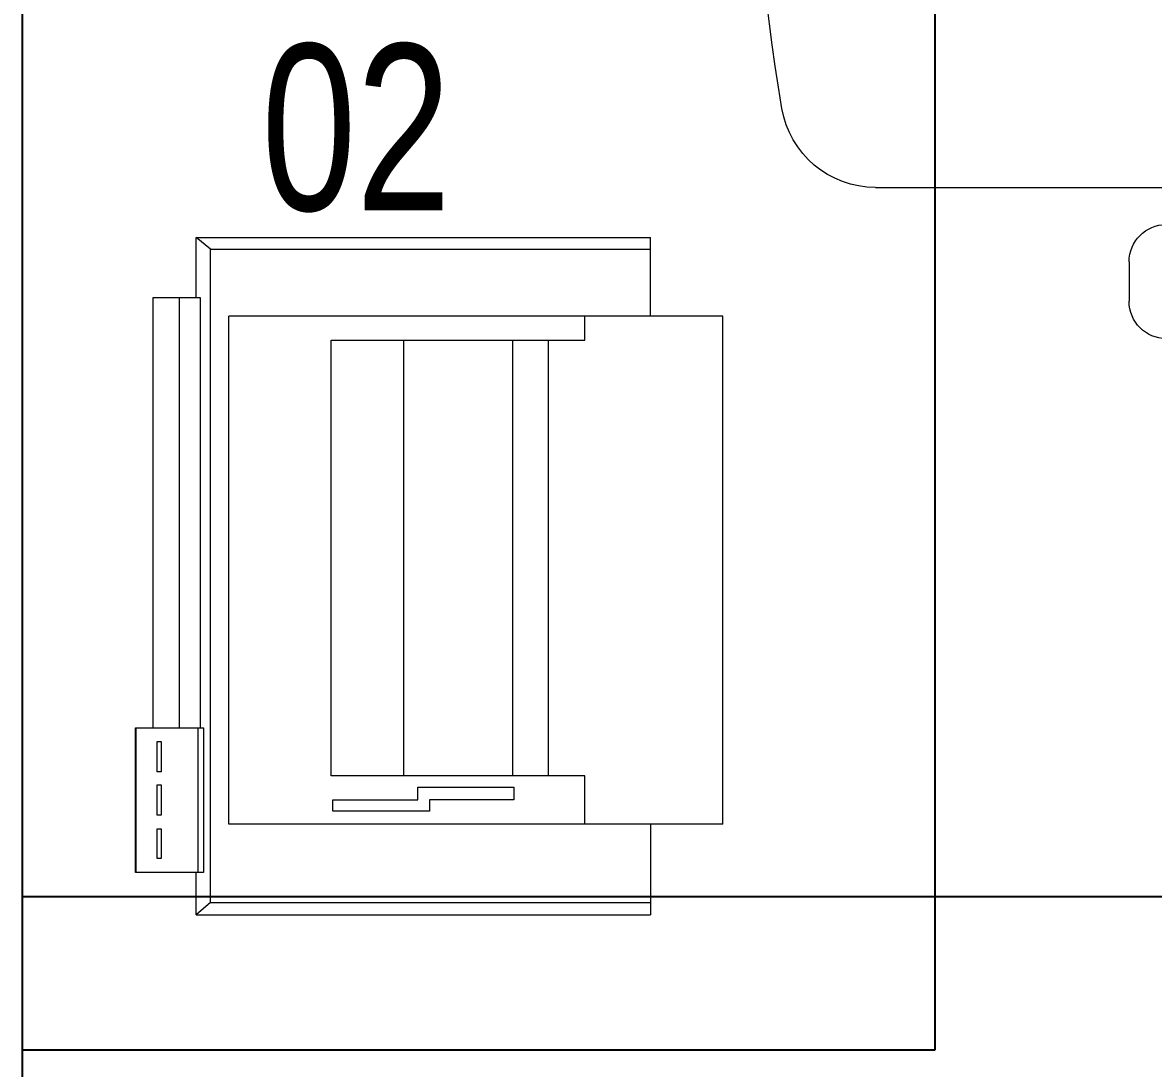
# Model space of a CAD drawing. Extents: x -12260 to 57327, y -29287 to 19916.
# Drawn here: x 25216 to 25811, y 6220 to 6770 of the extents above; entities that cross this region are included whole.
import ezdxf

# ---------------------------------------------------------------- set-up
doc = ezdxf.new("R2010")
doc.units = 0
doc.header["$LTSCALE"] = 0.25
doc.linetypes.add('DASHDOT', pattern=[25.4, 12.7, -6.35, 0, -6.35])
for name, color, linetype, lineweight in [('01-First Floor$0$72_EGR_EQP_TAG', 142, 'Continuous', 5), ('01-First Floor$0$LOADING', 253, 'Continuous', 5), ('01-First Floor$0$Walls', 251, 'Continuous', 5), ('E-LITE-CLNG-CNDT', 6, 'DASHDOT', 35)]:
    doc.layers.add(name, color=color, linetype=linetype, lineweight=lineweight)
doc.layers.add('01-First Floor$0$FALSE CEILING', color=251, linetype='Continuous')
doc.styles.add('01-First Floor$0$X3G_ENTITY_257CFD', font='swisscl.ttf', dxfattribs={"height": 200})

# ---------------------------------------------------------------- blocks, each defined once
blk = doc.blocks.new('01-First Floor$0$ITPPLT2C-P')
at = {"color": 0}
for p, q in [((0.02286, 0.03177), (0.26184, 0.03177)), ((0.03041, 0.02557), (0.02286, 0.03177)), ((0.02286, 0), (0.02286, 0.03177)), ((0.26184, -0.00959), (0.26184, 0.03177)), ((0.03041, -0.31823), (0.03041, 0.02557)), ((0.03041, 0.02557), (0.26184, 0.02557)), ((0, 0), (0, -0.22622)), ((0.02518, 0), (0, 0)), ((0.01395, 0), (0.01395, -0.22622)), ((0.02518, 0), (0.01395, 0)), ((0.02518, -0.22622), (0.02518, 0)), ((0.0401, -0.27688), (0.0401, -0.00959)), ((0.3, -0.00959), (0.0401, -0.00959)), ((0.22741, -0.02218), (0.22741, -0.00959)), ((0.3, -0.27688), (0.3, -0.00959)), ((0.09395, -0.2515), (0.09395, -0.02218)), ((0.09395, -0.02218), (0.22741, -0.02218)), ((0.13211, -0.2515), (0.13211, -0.02218)), ((0.18945, -0.2515), (0.18945, -0.02218)), ((0.20824, -0.2515), (0.20824, -0.02218)), ((-0.0091, -0.22622), (0.02673, -0.22622)), ((-0.0091, -0.30235), (-0.0091, -0.22622)), ((-0.00872, -0.22622), (0.02363, -0.22622)), ((-0.00872, -0.30235), (-0.00872, -0.22622)), ((0, -0.22622), (0.02518, -0.22622)), ((0.01395, -0.22622), (0.02518, -0.22622)), ((0.02363, -0.22622), (0.02363, -0.30235)), ((0.02673, -0.22622), (0.02673, -0.30235)), ((0.00232, -0.24947), (0.00232, -0.23339)), ((0.00232, -0.23339), (0.00446, -0.23339)), ((0.00446, -0.23339), (0.00446, -0.24947)), ((0.00446, -0.24947), (0.00232, -0.24947)), ((0.22741, -0.2515), (0.09395, -0.2515)), ((0.22741, -0.27688), (0.22741, -0.2515)), ((0.00232, -0.27213), (0.00232, -0.25625)), ((0.00232, -0.25625), (0.00446, -0.25625)), ((0.00446, -0.25625), (0.00446, -0.27213)), ((0.13947, -0.2575), (0.19003, -0.2575)), ((0.13947, -0.26409), (0.13947, -0.2575)), ((0.19003, -0.2575), (0.19003, -0.26409)), ((0.09472, -0.2701), (0.09472, -0.26409)), ((0.09472, -0.26409), (0.13947, -0.26409)), ((0.19003, -0.26409), (0.14567, -0.26409)), ((0.14567, -0.26409), (0.14567, -0.2701)), ((0.00446, -0.27213), (0.00232, -0.27213)), ((0.14567, -0.2701), (0.09472, -0.2701)), ((0.00232, -0.29499), (0.00232, -0.2793)), ((0.00232, -0.2793), (0.00446, -0.2793)), ((0.00446, -0.2793), (0.00446, -0.29499)), ((0.3, -0.27688), (0.0401, -0.27688)), ((0.26184, -0.27688), (0.26184, -0.32462)), ((0.00446, -0.29499), (0.00232, -0.29499)), ((0.02673, -0.30235), (-0.0091, -0.30235)), ((0.02363, -0.30235), (-0.00872, -0.30235)), ((0.02286, -0.32462), (0.02286, -0.30235)), ((0.03041, -0.31823), (0.02286, -0.32462)), ((0.03041, -0.31823), (0.26184, -0.31823)), ((0.02286, -0.32462), (0.26184, -0.32462))]:
    blk.add_line(p, q, dxfattribs=at)
blk = doc.blocks.new('01-First Floor$0$GF21018-P')
at = {"color": 0}
for p, q in [((0.22049, 0.47563), (0.22049, 0.0675)), ((0.25963, 0.34221), (0.2804, 0.34221))]:
    blk.add_line(p, q, dxfattribs=at)
for centre, radius, start, end in [((-0.0001, -0.52948), 1.06948, 80.36712, 99.63288), ((0.17049, 0.47563), 0.05, 0, 80.36712), ((0.25963, 0.32259), 0.01962, 90, 180), ((0.2804, 0.32259), 0.01962, 0, 90)]:
    blk.add_arc(centre, radius, start, end, dxfattribs=at)
blk = doc.blocks.new('01-First Floor')
at = {"layer": '01-First Floor$0$FALSE CEILING'}
for p, q in [((25695.56, 8130, -0.1), (25695.56, 6229.1, -0.1)), ((25695.56, 6229.1, -0.1), (25215.56, 6229.1, -0.1))]:
    blk.add_line(p, q, dxfattribs=at)
at = {"layer": '01-First Floor$0$FALSE CEILING', "linetype": 'Continuous'}
blk.add_line((25215.56, 6310), (29215.56, 6310), dxfattribs=at)
at = {"layer": '01-First Floor$0$FALSE CEILING'}
blk.add_lwpolyline([(25215.56, 8610), (29215.56, 8610), (29215.56, 5110), (25215.56, 5110)], close=True, dxfattribs=at)
at = {"layer": '01-First Floor$0$LOADING'}
for p, q in [((25695.56, 8130, -0.1), (25695.56, 6229.1, -0.1)), ((25695.56, 6229.1, -0.1), (25215.56, 6229.1, -0.1))]:
    blk.add_line(p, q, dxfattribs=at)
at = {"layer": '01-First Floor$0$Walls'}
blk.add_line((25215.56, 6150), (25215.56, 8610), dxfattribs=at)
at = {"layer": '01-First Floor$0$LOADING', "extrusion": (7.77426e-06, 2.24021e-05, 1), "xscale": -1000, "yscale": 1000.000000000001, "zscale": 1000, "rotation": 90.00141075505213}
blk.add_blockref('01-First Floor$0$GF21018-P', (26140.04, 6903.57, 0.26), dxfattribs=at)
at = {"layer": '01-First Floor$0$LOADING', "extrusion": (-7.77425e-06, 2.55393e-17, -1), "xscale": -1000, "yscale": 999.9999999999981, "zscale": 1000}
blk.add_blockref('01-First Floor$0$ITPPLT2C-P', (-25284.06, 6624.98, -0.09), dxfattribs=at)
at = {"layer": '01-First Floor$0$72_EGR_EQP_TAG', "insert": (25391.13, 6758.5, -0.1), "char_height": 87.473, "attachment_point": 2, "style": '01-First Floor$0$X3G_ENTITY_257CFD'}
blk.add_mtext('02', dxfattribs=at)

msp = doc.modelspace()

# ---------------------------------------------------------------- block references
at = {"layer": 'E-LITE-CLNG-CNDT'}
msp.add_blockref('01-First Floor', (0, 0), dxfattribs=at)

doc.saveas('drawing.dxf')
